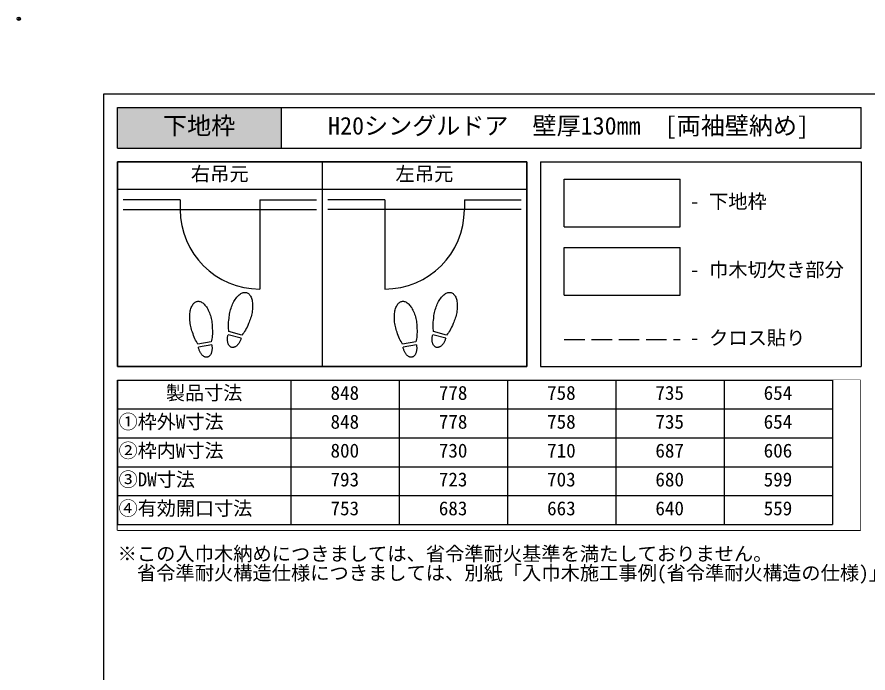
# Model space of a CAD drawing. Units: millimetres, scale not verified. Extents: x -1051 to 1051, y -744 to 744.
# Drawn here: x -1051 to -428, y 263 to 744 of the extents above; entities that cross this region are included whole.
import ezdxf
from ezdxf.enums import TextEntityAlignment as Align

# ---------------------------------------------------------------- set-up
doc = ezdxf.new("R2010")
doc.units = ezdxf.units.MM
doc.header["$LTSCALE"] = 5
doc.header["$PDMODE"] = 32
doc.header["$PDSIZE"] = 2.5
doc.linetypes.add('DASHED3', pattern=[4, 3, -1])
doc.layers.add('0-0', color=7, linetype='Continuous')
doc.layers.add('5-0', color=7, linetype='Continuous')
doc.styles.add('ＭＳ ゴシック', font='')
doc.styles.get('ＭＳ ゴシック').set_extended_font_data('MS Gothic')

msp = doc.modelspace()

# ---------------------------------------------------------------- linework, layer by layer
at = {"layer": '0-0', "color": 2}
for p, q in [((-987.5, -687.5), (-987.5, 687.5)), ((-987.5, 687.5), (987.5, 687.5))]:
    msp.add_line(p, q, dxfattribs=at)
at = {"layer": '0-0'}
msp.add_point((-1050, 742.5), dxfattribs=at)
at = {"layer": '5-0', "color": 3}
for p, q in [((-977.5, 647.5), (-977.5, 677.5)), ((-977.5, 677.5), (-857.5, 677.5)), ((-857.5, 647.5), (-857.5, 677.5)), ((-857.5, 647.5), (-857.5, 677.5)), ((-857.5, 677.5), (-432.5, 677.5)), ((-432.5, 647.5), (-432.5, 677.5)), ((-977.5, 647.5), (-857.5, 647.5)), ((-857.5, 647.5), (-432.5, 647.5)), ((-977.5, 487.5), (-977.5, 637.5)), ((-977.5, 637.5), (-677.5, 637.5)), ((-677.5, 487.5), (-677.5, 637.5)), ((-667.5, 637.5), (-432.5, 637.5)), ((-667.5, 637.5), (-667.5, 487.5)), ((-432.5, 637.5), (-432.5, 487.5)), ((-977.5, 487.5), (-677.5, 487.5)), ((-667.5, 487.5), (-432.5, 487.5))]:
    msp.add_line(p, q, dxfattribs=at)
at = {"layer": '5-0'}
for p, q in [((-677.5, 637.5), (-977.5, 637.5)), ((-977.5, 637.5), (-977.5, 487.5)), ((-827.5, 637.5), (-827.5, 487.5)), ((-677.5, 637.5), (-677.5, 487.5)), ((-650.113, 589.778), (-650.113, 624.778)), ((-650.113, 624.778), (-565.113, 624.778)), ((-565.113, 589.778), (-565.113, 624.778)), ((-977.5, 617.5), (-827.5, 617.5)), ((-827.5, 617.5), (-677.5, 617.5)), ((-931.638, 609.613), (-973.375, 609.613)), ((-931.638, 609.613), (-931.638, 602.526)), ((-873.362, 609.613), (-873.362, 544.251)), ((-873.362, 609.613), (-831.625, 609.613)), ((-781.638, 609.613), (-823.375, 609.613)), ((-781.638, 609.613), (-781.638, 544.251)), ((-723.362, 609.613), (-723.362, 602.526)), ((-723.362, 609.613), (-681.625, 609.613)), ((-973.375, 602.526), (-831.625, 602.526)), ((-681.625, 602.526), (-823.375, 602.526)), ((-650.113, 589.778), (-565.113, 589.778)), ((-650.113, 539.778), (-650.113, 574.778)), ((-650.113, 574.778), (-565.113, 574.778)), ((-565.113, 539.778), (-565.113, 574.778)), ((-650.113, 539.778), (-565.113, 539.778)), ((-886.38, 510.468), (-895.921, 513.025)), ((-736.38, 510.468), (-745.921, 513.025)), ((-908.893, 505.567), (-918.62, 503.852)), ((-886.992, 508.186), (-896.532, 510.743)), ((-758.893, 505.567), (-768.62, 503.852)), ((-736.992, 508.186), (-746.532, 510.743)), ((-908.482, 503.241), (-918.21, 501.525)), ((-758.482, 503.241), (-768.21, 501.525)), ((-677.5, 487.5), (-977.5, 487.5)), ((-977.5, 367.5), (-977.5, 477.5)), ((-977.5, 477.5), (-433, 477.5)), ((-433, 367.5), (-433, 477.5)), ((-977.5, 367.5), (-433, 367.5))]:
    msp.add_line(p, q, dxfattribs=at)
at = {"layer": '5-0', "color": 3, "linetype": 'DASHED3'}
msp.add_line((-650.113, 507.278), (-565.113, 507.278), dxfattribs=at)
at = {"layer": '5-0'}
for points in [[(-895.847, 522.732), (-895.753, 523.798), (-895.62, 524.862), (-895.449, 525.923), (-895.238, 526.981), (-894.988, 528.036), (-894.699, 529.088), (-894.372, 530.137), (-894.005, 531.184), (-893.606, 532.207), (-893.183, 533.189), (-892.735, 534.129), (-892.263, 535.026), (-891.766, 535.881), (-891.245, 536.694), (-890.699, 537.465), (-890.129, 538.194), (-889.545, 538.867), (-888.958, 539.472), (-888.369, 540.008), (-887.777, 540.475), (-887.182, 540.874), (-886.585, 541.204), (-885.985, 541.465), (-885.382, 541.657), (-884.789, 541.778), (-884.215, 541.824), (-883.661, 541.796), (-883.127, 541.693), (-882.613, 541.515), (-882.119, 541.263), (-881.645, 540.936), (-881.191, 540.534), (-880.765, 540.066), (-880.376, 539.54), (-880.024, 538.955), (-879.708, 538.313), (-879.429, 537.612), (-879.187, 536.854), (-878.981, 536.037)], [(-745.847, 522.732), (-745.753, 523.798), (-745.62, 524.862), (-745.449, 525.923), (-745.238, 526.981), (-744.988, 528.036), (-744.699, 529.088), (-744.372, 530.137), (-744.005, 531.184), (-743.606, 532.207), (-743.183, 533.189), (-742.735, 534.129), (-742.263, 535.026), (-741.766, 535.881), (-741.245, 536.694), (-740.699, 537.465), (-740.129, 538.194), (-739.545, 538.867), (-738.958, 539.472), (-738.369, 540.008), (-737.777, 540.475), (-737.182, 540.874), (-736.585, 541.204), (-735.985, 541.465), (-735.382, 541.657), (-734.789, 541.778), (-734.215, 541.824), (-733.661, 541.796), (-733.127, 541.693), (-732.613, 541.515), (-732.119, 541.263), (-731.645, 540.936), (-731.191, 540.534), (-730.765, 540.066), (-730.376, 539.54), (-730.024, 538.955), (-729.708, 538.313), (-729.429, 537.612), (-729.187, 536.854), (-728.981, 536.037)], [(-922.655, 512.681), (-923.021, 513.687), (-923.35, 514.707), (-923.643, 515.741), (-923.899, 516.789), (-924.118, 517.851), (-924.301, 518.927), (-924.448, 520.016), (-924.557, 521.119), (-924.629, 522.216), (-924.66, 523.284), (-924.651, 524.325), (-924.603, 525.338), (-924.514, 526.323), (-924.385, 527.28), (-924.216, 528.209), (-924.007, 529.111), (-923.763, 529.968), (-923.486, 530.764), (-923.179, 531.498), (-922.84, 532.172), (-922.469, 532.785), (-922.067, 533.336), (-921.634, 533.826), (-921.169, 534.255), (-920.682, 534.616), (-920.181, 534.9), (-919.667, 535.109), (-919.14, 535.241), (-918.599, 535.297), (-918.044, 535.277), (-917.477, 535.181), (-916.895, 535.009), (-916.312, 534.765), (-915.737, 534.452), (-915.171, 534.072), (-914.613, 533.623), (-914.064, 533.106), (-913.524, 532.52), (-912.992, 531.867)], [(-912.992, 531.867), (-912.469, 531.145), (-911.964, 530.37), (-911.488, 529.554), (-911.039, 528.699), (-910.619, 527.803), (-910.227, 526.868), (-909.863, 525.893), (-909.527, 524.879), (-909.219, 523.824), (-908.945, 522.75), (-908.709, 521.676), (-908.513, 520.603), (-908.357, 519.53), (-908.239, 518.457), (-908.16, 517.386), (-908.121, 516.314), (-908.121, 515.243), (-908.058, 513.855), (-908.041, 512.518), (-908.07, 511.232), (-908.144, 509.997), (-908.263, 508.813), (-908.427, 507.68), (-908.637, 506.598), (-908.893, 505.567)], [(-878.981, 536.037), (-878.812, 535.161), (-878.682, 534.245), (-878.595, 533.305), (-878.55, 532.34), (-878.547, 531.351), (-878.587, 530.338), (-878.669, 529.3), (-878.794, 528.238), (-878.96, 527.153), (-879.166, 526.063), (-879.406, 524.99), (-879.682, 523.935), (-879.994, 522.896), (-880.34, 521.875), (-880.722, 520.87), (-881.139, 519.882), (-881.591, 518.912), (-882.121, 517.627), (-882.671, 516.408), (-883.24, 515.255), (-883.829, 514.166), (-884.438, 513.144), (-885.066, 512.187), (-885.713, 511.295), (-886.38, 510.468)], [(-772.655, 512.681), (-773.021, 513.687), (-773.35, 514.707), (-773.643, 515.741), (-773.899, 516.789), (-774.118, 517.851), (-774.301, 518.927), (-774.448, 520.016), (-774.557, 521.119), (-774.629, 522.216), (-774.66, 523.284), (-774.651, 524.325), (-774.603, 525.338), (-774.514, 526.323), (-774.385, 527.28), (-774.216, 528.209), (-774.007, 529.111), (-773.763, 529.968), (-773.486, 530.764), (-773.179, 531.498), (-772.84, 532.172), (-772.469, 532.785), (-772.067, 533.336), (-771.634, 533.826), (-771.169, 534.255), (-770.682, 534.616), (-770.181, 534.9), (-769.667, 535.109), (-769.14, 535.241), (-768.599, 535.297), (-768.044, 535.277), (-767.477, 535.181), (-766.895, 535.009), (-766.312, 534.765), (-765.737, 534.452), (-765.171, 534.072), (-764.613, 533.623), (-764.064, 533.106), (-763.524, 532.52), (-762.992, 531.867)], [(-762.992, 531.867), (-762.469, 531.145), (-761.964, 530.37), (-761.488, 529.554), (-761.039, 528.699), (-760.619, 527.803), (-760.227, 526.868), (-759.863, 525.893), (-759.527, 524.879), (-759.219, 523.824), (-758.945, 522.75), (-758.709, 521.676), (-758.513, 520.603), (-758.357, 519.53), (-758.239, 518.457), (-758.16, 517.386), (-758.121, 516.314), (-758.121, 515.243), (-758.058, 513.855), (-758.041, 512.518), (-758.07, 511.232), (-758.144, 509.997), (-758.263, 508.813), (-758.427, 507.68), (-758.637, 506.598), (-758.893, 505.567)], [(-728.981, 536.037), (-728.812, 535.161), (-728.682, 534.245), (-728.595, 533.305), (-728.55, 532.34), (-728.547, 531.351), (-728.587, 530.338), (-728.669, 529.3), (-728.794, 528.238), (-728.96, 527.153), (-729.166, 526.063), (-729.406, 524.99), (-729.682, 523.935), (-729.994, 522.896), (-730.34, 521.875), (-730.722, 520.87), (-731.139, 519.882), (-731.591, 518.912), (-732.121, 517.627), (-732.671, 516.408), (-733.24, 515.255), (-733.829, 514.166), (-734.438, 513.144), (-735.066, 512.187), (-735.713, 511.295), (-736.38, 510.468)], [(-895.921, 513.025), (-896.085, 514.074), (-896.2, 515.17), (-896.266, 516.313), (-896.281, 517.503), (-896.247, 518.74), (-896.163, 520.023), (-896.03, 521.354), (-895.847, 522.732)], [(-745.921, 513.025), (-746.085, 514.074), (-746.2, 515.17), (-746.266, 516.313), (-746.281, 517.503), (-746.247, 518.74), (-746.163, 520.023), (-746.03, 521.354), (-745.847, 522.732)], [(-918.62, 503.852), (-919.212, 504.733), (-919.78, 505.678), (-920.322, 506.686), (-920.839, 507.758), (-921.33, 508.894), (-921.797, 510.092), (-922.238, 511.355), (-922.655, 512.681)], [(-768.62, 503.852), (-769.212, 504.733), (-769.78, 505.678), (-770.322, 506.686), (-770.839, 507.758), (-771.33, 508.894), (-771.797, 510.092), (-772.238, 511.355), (-772.655, 512.681)], [(-896.912, 506.103), (-896.958, 506.596), (-896.983, 507.102), (-896.986, 507.612), (-896.966, 508.125), (-896.924, 508.641), (-896.86, 509.161), (-896.773, 509.685), (-896.664, 510.212), (-896.532, 510.743)], [(-886.992, 508.186), (-887.143, 507.661), (-887.312, 507.15), (-887.499, 506.653), (-887.703, 506.17), (-887.925, 505.702), (-888.164, 505.248), (-888.421, 504.808), (-888.696, 504.382), (-888.983, 503.978), (-889.279, 503.602), (-889.582, 503.254), (-889.894, 502.935), (-890.214, 502.644), (-890.542, 502.381), (-890.878, 502.147), (-891.222, 501.94), (-891.568, 501.765), (-891.911, 501.625), (-892.25, 501.52), (-892.586, 501.449), (-892.918, 501.414), (-893.246, 501.412), (-893.571, 501.446), (-893.892, 501.514), (-894.205, 501.616), (-894.503, 501.749), (-894.787, 501.914), (-895.056, 502.111), (-895.312, 502.34), (-895.553, 502.601), (-895.78, 502.894), (-895.992, 503.218), (-896.187, 503.569), (-896.361, 503.94), (-896.513, 504.332), (-896.644, 504.744), (-896.755, 505.176), (-896.844, 505.629), (-896.912, 506.103)], [(-746.912, 506.103), (-746.958, 506.596), (-746.983, 507.102), (-746.986, 507.612), (-746.966, 508.125), (-746.924, 508.641), (-746.86, 509.161), (-746.773, 509.685), (-746.664, 510.212), (-746.532, 510.743)], [(-736.992, 508.186), (-737.143, 507.661), (-737.312, 507.15), (-737.499, 506.653), (-737.703, 506.17), (-737.925, 505.702), (-738.164, 505.248), (-738.421, 504.808), (-738.696, 504.382), (-738.983, 503.978), (-739.279, 503.602), (-739.582, 503.254), (-739.894, 502.935), (-740.214, 502.644), (-740.542, 502.381), (-740.878, 502.147), (-741.222, 501.94), (-741.568, 501.765), (-741.911, 501.625), (-742.25, 501.52), (-742.586, 501.449), (-742.918, 501.414), (-743.246, 501.412), (-743.571, 501.446), (-743.892, 501.514), (-744.205, 501.616), (-744.503, 501.749), (-744.787, 501.914), (-745.056, 502.111), (-745.312, 502.34), (-745.553, 502.601), (-745.78, 502.894), (-745.992, 503.218), (-746.187, 503.569), (-746.361, 503.94), (-746.513, 504.332), (-746.644, 504.744), (-746.755, 505.176), (-746.844, 505.629), (-746.912, 506.103)], [(-916.592, 497.16), (-916.843, 497.587), (-917.08, 498.035), (-917.297, 498.496), (-917.496, 498.969), (-917.676, 499.455), (-917.838, 499.954), (-917.981, 500.465), (-918.104, 500.989), (-918.21, 501.525)], [(-908.482, 503.241), (-908.398, 502.7), (-908.335, 502.166), (-908.294, 501.636), (-908.275, 501.113), (-908.278, 500.594), (-908.303, 500.082), (-908.35, 499.574), (-908.419, 499.073), (-908.509, 498.585), (-908.618, 498.119), (-908.746, 497.676), (-908.894, 497.255), (-909.06, 496.856), (-909.246, 496.479), (-909.452, 496.124), (-909.676, 495.792), (-909.916, 495.487), (-910.168, 495.215), (-910.431, 494.977), (-910.705, 494.771), (-910.991, 494.598), (-911.288, 494.458), (-911.597, 494.351), (-911.917, 494.277), (-912.243, 494.237), (-912.569, 494.232), (-912.896, 494.262), (-913.224, 494.327), (-913.552, 494.426), (-913.881, 494.561), (-914.21, 494.73), (-914.54, 494.934), (-914.865, 495.17), (-915.179, 495.433), (-915.483, 495.723), (-915.776, 496.041), (-916.058, 496.386), (-916.331, 496.759), (-916.592, 497.16)], [(-766.592, 497.16), (-766.843, 497.587), (-767.08, 498.035), (-767.297, 498.496), (-767.496, 498.969), (-767.676, 499.455), (-767.838, 499.954), (-767.981, 500.465), (-768.104, 500.989), (-768.21, 501.525)], [(-758.482, 503.241), (-758.398, 502.7), (-758.335, 502.166), (-758.294, 501.636), (-758.275, 501.113), (-758.278, 500.594), (-758.303, 500.082), (-758.35, 499.574), (-758.419, 499.073), (-758.509, 498.585), (-758.618, 498.119), (-758.746, 497.676), (-758.894, 497.255), (-759.06, 496.856), (-759.246, 496.479), (-759.452, 496.124), (-759.676, 495.792), (-759.916, 495.487), (-760.168, 495.215), (-760.431, 494.977), (-760.705, 494.771), (-760.991, 494.598), (-761.288, 494.458), (-761.597, 494.351), (-761.917, 494.277), (-762.243, 494.237), (-762.569, 494.232), (-762.896, 494.262), (-763.224, 494.327), (-763.552, 494.426), (-763.881, 494.561), (-764.21, 494.73), (-764.54, 494.934), (-764.865, 495.17), (-765.179, 495.433), (-765.483, 495.723), (-765.776, 496.041), (-766.058, 496.386), (-766.331, 496.759), (-766.592, 497.16)]]:
    msp.add_lwpolyline(points, dxfattribs=at)
for centre, start, end in [((-873.362, 602.526), 180, 270), ((-781.638, 602.526), 270, 0)]:
    msp.add_arc(centre, 58.275, start, end, dxfattribs=at)
at = {"layer": '5-0', "color": 251}
msp.add_solid([(-977.5, 647.5), (-977.5, 677.5), (-857.5, 647.5), (-857.5, 677.5)], dxfattribs=at)

# ---------------------------------------------------------------- texts
at = {"layer": '5-0', "style": 'ＭＳ ゴシック'}
for s, height, p in [('下地枠', 12.93, (-944.199, 653.681)), ('H20シングルドア\u3000壁厚130㎜\u3000[両袖壁納め]', 12.93, (-823.245, 653.681)), ('右吊元', 10.35, (-923.808, 620.444)), ('左吊元', 10.35, (-773.808, 620.444)), (' - 下地枠', 10.35, (-565.113, 600.222)), (' - 巾木切欠き部分', 10.35, (-565.113, 550.222)), (' - クロス貼り', 10.35, (-565.113, 500.222)), ('※この入巾木納めにつきましては、省令準耐火基準を満たしておりません。', 10.35, (-977.5, 341.906)), ('\u3000省令準耐火構造仕様につきましては、別紙「入巾木施工事例(省令準耐火構造の仕様)」をご参照ください。', 10.35, (-977.5, 327.795))]:
    msp.add_text(s, height=height, dxfattribs=at).set_placement(p, align=Align.BOTTOM_LEFT)

# ---------------------------------------------------------------- next in the draw order: wipeouts: each hides what was drawn before it
msp.add_wipeout([(-977.5, 367.5), (-977.5, 477.5), (-433, 477.5), (-433, 367.5)])

# ---------------------------------------------------------------- next in the draw order: linework, layer by layer
at = {"layer": '5-0', "color": 3}
for p, q in [((-977.5, 477.5), (-850.5, 477.5)), ((-977.5, 477.5), (-977.5, 456.333)), ((-850.5, 477.5), (-771.125, 477.5)), ((-771.125, 477.5), (-691.75, 477.5)), ((-691.75, 477.5), (-612.375, 477.5)), ((-612.375, 477.5), (-533, 477.5)), ((-533, 477.5), (-453.625, 477.5)), ((-453.625, 477.5), (-453.625, 456.333)), ((-977.5, 456.333), (-977.5, 435.167)), ((-453.625, 456.333), (-453.625, 435.167)), ((-977.5, 435.167), (-977.5, 414)), ((-453.625, 435.167), (-453.625, 414)), ((-977.5, 414), (-977.5, 392.833)), ((-453.625, 414), (-453.625, 392.833)), ((-453.625, 392.833), (-453.625, 371.667)), ((-850.5, 371.667), (-771.125, 371.667)), ((-771.125, 371.667), (-691.75, 371.667)), ((-691.75, 371.667), (-612.375, 371.667)), ((-612.375, 371.667), (-533, 371.667)), ((-533, 371.667), (-453.625, 371.667))]:
    msp.add_line(p, q, dxfattribs=at)
at = {"layer": '5-0'}
for p, q in [((-850.5, 477.5), (-850.5, 456.333)), ((-771.125, 477.5), (-771.125, 456.333)), ((-691.75, 477.5), (-691.75, 456.333)), ((-612.375, 477.5), (-612.375, 456.333)), ((-533, 477.5), (-533, 456.333)), ((-977.5, 456.333), (-850.5, 456.333)), ((-977.5, 456.333), (-850.5, 456.333)), ((-850.5, 456.333), (-850.5, 435.167)), ((-850.5, 456.333), (-771.125, 456.333)), ((-771.125, 456.333), (-771.125, 435.167)), ((-771.125, 456.333), (-691.75, 456.333)), ((-691.75, 456.333), (-691.75, 435.167)), ((-691.75, 456.333), (-612.375, 456.333)), ((-612.375, 456.333), (-612.375, 435.167)), ((-612.375, 456.333), (-533, 456.333)), ((-533, 456.333), (-533, 435.167)), ((-533, 456.333), (-453.625, 456.333)), ((-977.5, 435.167), (-850.5, 435.167)), ((-977.5, 435.167), (-850.5, 435.167)), ((-850.5, 435.167), (-850.5, 414)), ((-850.5, 435.167), (-771.125, 435.167)), ((-771.125, 435.167), (-771.125, 414)), ((-771.125, 435.167), (-691.75, 435.167)), ((-691.75, 435.167), (-691.75, 414)), ((-691.75, 435.167), (-612.375, 435.167)), ((-612.375, 435.167), (-612.375, 414)), ((-612.375, 435.167), (-533, 435.167)), ((-533, 435.167), (-533, 414)), ((-533, 435.167), (-453.625, 435.167)), ((-977.5, 414), (-850.5, 414)), ((-977.5, 414), (-850.5, 414)), ((-850.5, 414), (-850.5, 392.833)), ((-850.5, 414), (-771.125, 414)), ((-771.125, 414), (-771.125, 392.833)), ((-771.125, 414), (-691.75, 414)), ((-691.75, 414), (-691.75, 392.833)), ((-691.75, 414), (-612.375, 414)), ((-612.375, 414), (-612.375, 392.833)), ((-612.375, 414), (-533, 414)), ((-533, 414), (-533, 392.833)), ((-533, 414), (-453.625, 414)), ((-977.5, 392.833), (-850.5, 392.833)), ((-977.5, 392.833), (-850.5, 392.833)), ((-850.5, 392.833), (-850.5, 371.667)), ((-850.5, 392.833), (-771.125, 392.833)), ((-850.5, 392.833), (-850.5, 371.667)), ((-771.125, 392.833), (-771.125, 371.667)), ((-771.125, 392.833), (-691.75, 392.833)), ((-771.125, 392.833), (-771.125, 371.667)), ((-691.75, 392.833), (-691.75, 371.667)), ((-691.75, 392.833), (-612.375, 392.833)), ((-691.75, 392.833), (-691.75, 371.667)), ((-612.375, 392.833), (-612.375, 371.667)), ((-612.375, 392.833), (-533, 392.833)), ((-612.375, 392.833), (-612.375, 371.667)), ((-533, 392.833), (-533, 371.667)), ((-533, 392.833), (-453.625, 392.833)), ((-533, 392.833), (-533, 371.667))]:
    msp.add_line(p, q, dxfattribs=at)
for points in [[(-850.5, 477.5), (-850.5, 456.333), (-771.125, 456.333)], [(-771.125, 477.5), (-771.125, 456.333), (-691.75, 456.333)], [(-691.75, 477.5), (-691.75, 456.333), (-612.375, 456.333)], [(-612.375, 477.5), (-612.375, 456.333), (-533, 456.333)], [(-533, 477.5), (-533, 456.333), (-453.625, 456.333)], [(-850.5, 456.333), (-850.5, 435.167), (-771.125, 435.167)], [(-771.125, 456.333), (-771.125, 435.167), (-691.75, 435.167)], [(-691.75, 456.333), (-691.75, 435.167), (-612.375, 435.167)], [(-612.375, 456.333), (-612.375, 435.167), (-533, 435.167)], [(-533, 456.333), (-533, 435.167), (-453.625, 435.167)], [(-850.5, 435.167), (-850.5, 414), (-771.125, 414)], [(-771.125, 435.167), (-771.125, 414), (-691.75, 414)], [(-691.75, 435.167), (-691.75, 414), (-612.375, 414)], [(-612.375, 435.167), (-612.375, 414), (-533, 414)], [(-533, 435.167), (-533, 414), (-453.625, 414)], [(-850.5, 414), (-850.5, 392.833), (-771.125, 392.833)], [(-771.125, 414), (-771.125, 392.833), (-691.75, 392.833)], [(-691.75, 414), (-691.75, 392.833), (-612.375, 392.833)], [(-612.375, 414), (-612.375, 392.833), (-533, 392.833)], [(-533, 414), (-533, 392.833), (-453.625, 392.833)]]:
    msp.add_lwpolyline(points, dxfattribs=at)
at = {"layer": '5-0', "color": 3}
msp.add_lwpolyline([(-977.5, 392.833), (-977.5, 371.667), (-850.5, 371.667)], dxfattribs=at)

# ---------------------------------------------------------------- next in the draw order: texts
at = {"layer": '5-0', "style": 'ＭＳ ゴシック'}
for s, p in [('製品寸法', (-942.14, 459.917)), ('848', (-821.453, 459.917)), ('778', (-742.078, 459.917)), ('758', (-662.703, 459.917)), ('735', (-583.328, 459.917)), ('654', (-503.953, 459.917)), ('①枠外W寸法', (-976.8, 438.75)), ('848', (-821.453, 438.75)), ('778', (-742.078, 438.75)), ('758', (-662.703, 438.75)), ('735', (-583.328, 438.75)), ('654', (-503.953, 438.75)), ('②枠内W寸法', (-976.8, 417.583)), ('800', (-821.453, 417.583)), ('730', (-742.078, 417.583)), ('710', (-662.703, 417.583)), ('687', (-583.328, 417.583)), ('606', (-503.953, 417.583)), ('③DW寸法', (-976.8, 396.417)), ('793', (-821.453, 396.417)), ('723', (-742.078, 396.417)), ('703', (-662.703, 396.417)), ('680', (-583.328, 396.417)), ('599', (-503.953, 396.417)), ('④有効開口寸法', (-976.8, 375.25)), ('753', (-821.453, 375.25)), ('683', (-742.078, 375.25)), ('663', (-662.703, 375.25)), ('640', (-583.328, 375.25)), ('559', (-503.953, 375.25))]:
    msp.add_text(s, height=10.26, dxfattribs=at).set_placement(p, align=Align.BOTTOM_LEFT)

doc.saveas('drawing.dxf')
